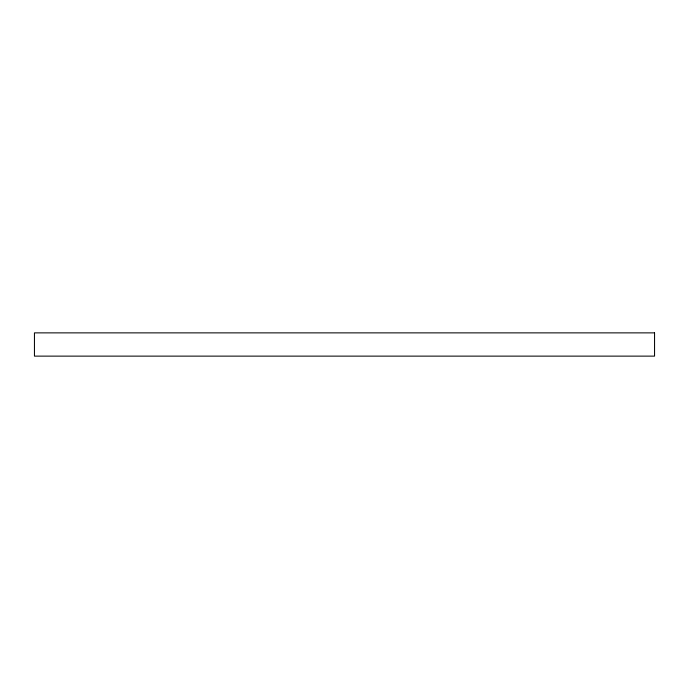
<?xml version="1.0" encoding="UTF-8"?>
<svg xmlns="http://www.w3.org/2000/svg" width="689" height="689" viewBox="0 0 689 689"><rect width="100%" height="100%" fill="white"/><g stroke="black" fill="none" stroke-linecap="round" stroke-linejoin="round"><path stroke-width="1.03" d="M654.55 332.873L34.45 332.873L34.45 356.127L654.55 356.127L654.55 332.873"/></g></svg>
